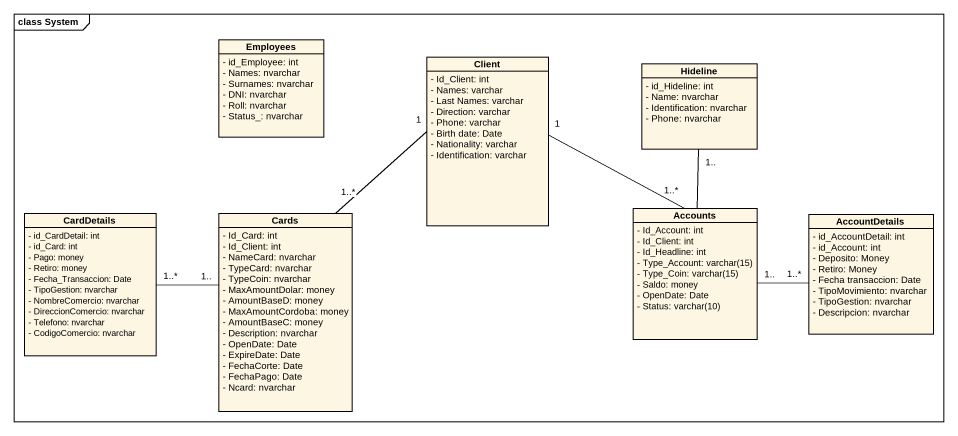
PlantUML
@startuml
mainframe class System
hide circle
hide empty members
skinparam classAttributeIconSize 0
class Employees {
  - id_Employee: int
  - Names: nvarchar
  - Surnames: nvarchar
  - DNI: nvarchar
  - Roll: nvarchar
  - Status_: nvarchar
}
class Client {
  - Id_Client: int
  - Names: varchar
  - Last Names: varchar
  - Direction: varchar
  - Phone: varchar
  - Birth date: Date
  - Nationality: varchar
  - Identification: varchar
}
class Hideline {
  - id_Hideline: int
  - Name: nvarchar
  - Identification: nvarchar
  - Phone: nvarchar
}
class CardDetails {
  - id_CardDetail: int
  - id_Card: int
  - Pago: money
  - Retiro: money
  - Fecha_Transaccion: Date
  - TipoGestion: nvarchar
  - NombreComercio: nvarchar
  - DireccionComercio: nvarchar
  - Telefono: nvarchar
  - CodigoComercio: nvarchar
}
class Cards {
  - Id_Card: int
  - Id_Client: int
  - NameCard: nvarchar
  - TypeCard: nvarchar
  - TypeCoin: nvarchar
  - MaxAmountDolar: money
  - AmountBaseD: money
  - MaxAmountCordoba: money
  - AmountBaseC: money
  - Description: nvarchar
  - OpenDate: Date
  - ExpireDate: Date
  - FechaCorte: Date
  - FechaPago: Date
  - Ncard: nvarchar
}
class Accounts {
  - Id_Account: int
  - Id_Client: int
  - Id_Headline: int
  {field} - Type_Account: varchar(15)
  {field} - Type_Coin: varchar(15)
  - Saldo: money
  - OpenDate: Date
  {field} - Status: varchar(10)
}
class AccountDetails {
  - id_AccountDetail: int
  - id_Account: int
  - Deposito: Money
  - Retiro: Money
  - Fecha transaccion: Date
  - TipoMovimiento: nvarchar
  - TipoGestion: nvarchar
  - Descripcion: nvarchar
}
Client "1" -- "1..*" Cards
Hideline "1.." -- Accounts
CardDetails "1..*" -right- "1.." Cards
Accounts "1..*" -up- "1" Client
Accounts "1.." -right- "1..*" AccountDetails
@enduml
